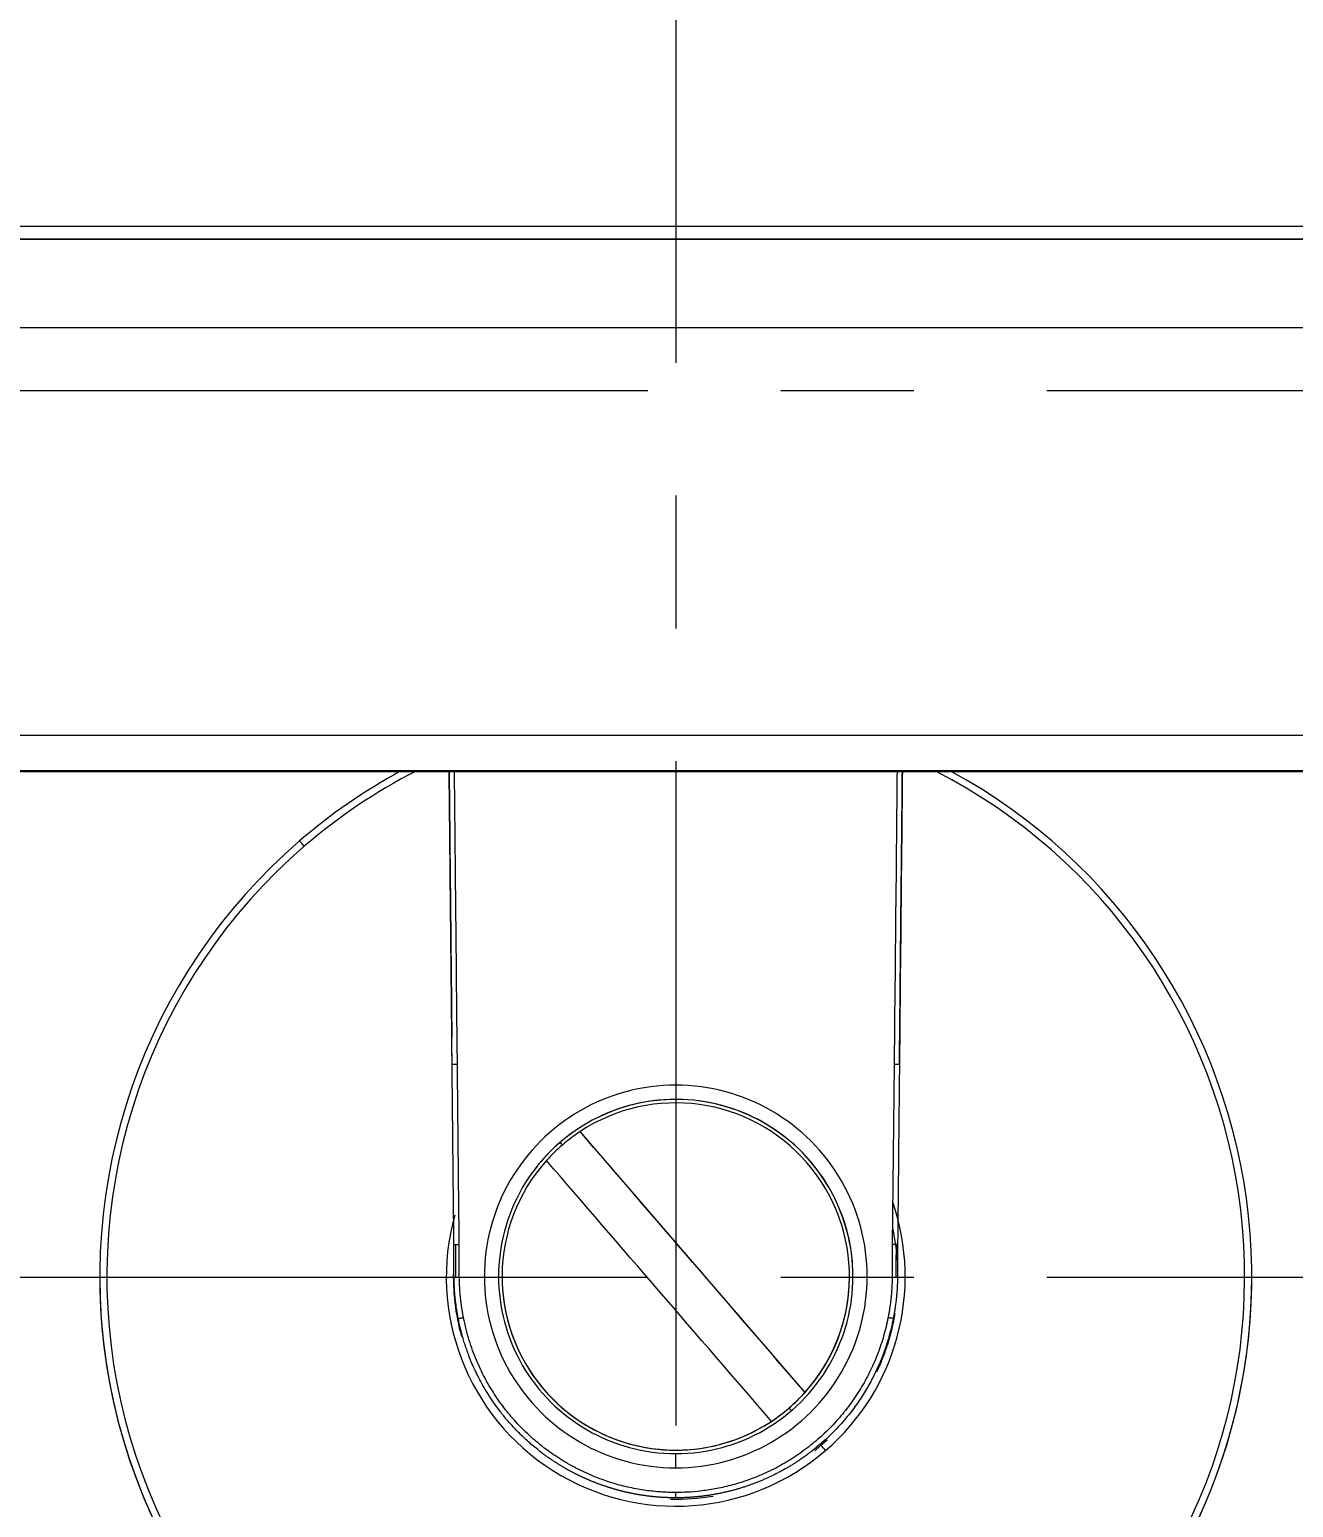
# Model space of a CAD drawing. Extents: x 6534 to 7663, y 0 to 827.
# Drawn here: x 6711 to 6782.3, y 160.2 to 243.6 of the extents above; entities that cross this region are included whole.
import ezdxf
from ezdxf import colors
from ezdxf.entities.mleader import LeaderData, LeaderLine
from ezdxf.math import Vec2, Vec3

# ---------------------------------------------------------------- set-up
doc = ezdxf.new("R2010")
doc.units = 0
doc.header["$LTSCALE"] = 30
doc.header["$MEASUREMENT"] = 0
doc.linetypes.add('CENTER', pattern=[2, 1.25, -0.25, 0.25, -0.25])
doc.layers.get('0').update_dxf_attribs({"linetype": 'CONTINUOUS'})
doc.layers.add('1', color=7, linetype='CONTINUOUS')
doc.layers.add('DEF_LAYER_ASSEM_MEMBER', color=7, linetype='CONTINUOUS')
doc.styles.get("Standard").update_dxf_attribs({"font": 'SYMBOL'})

msp = doc.modelspace()

# ---------------------------------------------------------------- linework, layer by layer
at = {"layer": '1', "color": 7, "linetype": 'Continuous', "lineweight": 13}
for p, q in [((6706.431, 232.524), (6949.431, 232.524)), ((6701.131, 231.794), (6954.731, 231.794)), ((6706.431, 231.823), (6949.431, 231.823)), ((6954.731, 226.791), (6701.131, 226.791)), ((6701.131, 203.791), (6954.731, 203.791)), ((6954.731, 201.789), (6701.131, 201.789)), ((6759.751, 185.21), (6759.649, 175.039)), ((6747.431, 184.038), (6747.431, 183.237)), ((6747.431, 183.235), (6747.431, 183.237)), ((6753.83, 165.815), (6753.83, 165.814)), ((6747.431, 162.438), (6747.431, 163.237))]:
    msp.add_line(p, q, dxfattribs=at)
at = {"layer": '1', "color": 7, "linetype": 'Continuous', "lineweight": 18}
for p, q in [((6701.131, 201.755), (6819.963, 201.755)), ((6742.031, 181.415), (6742.031, 181.416)), ((6754.725, 166.691), (6742.031, 181.415)), ((6714.931, 173.213), (6714.931, 173.207)), ((6737.631, 173.238), (6737.631, 173.236)), ((6757.231, 173.236), (6757.231, 173.238)), ((6779.931, 173.207), (6779.931, 173.213)), ((6754.725, 166.691), (6754.725, 166.692)), ((6752.831, 165.06), (6752.831, 165.059)), ((6747.431, 160.743), (6747.431, 161.043))]:
    msp.add_line(p, q, dxfattribs=at)
for centre, major_axis, ratio, start_param, end_param in [((6747.431, 173.213), (32.5, 0), 1, 2.06944, 2.282283), ((6747.431, 173.213), (32.5, 0), 1, 5.423876, 7.355317), ((6747.431, 173.213), (32.5, 0), 1, 2.282283, 5.423876), ((6735.112, 185.21), (-0.3, -0.003), 0.000742, 4.712382, 6.283178), ((6759.751, 185.21), (0.3, -0.003), 0.000742, 0.000007, 1.570804), ((6747.431, 173.238), (10.8, 0), 1, 1.570796, 4.712389), ((6747.431, 173.238), (-9.8, 0), 1, 2.410182, 5.295976), ((6747.431, 173.235), (-10, 0), 1, 3.163402, 5.176083), ((6747.431, 173.238), (10.8, 0), 1, 4.712389, 7.853982), ((6747.431, 173.237), (10, 0), 1, 1.570796, 4.712389), ((6747.431, 173.237), (10, 0), 1, 4.712389, 7.853982), ((6747.431, 173.235), (-10, 0), 1, 5.334438, 5.423876), ((6747.431, 173.237), (-9.8, 0), 1, 5.295976, 5.423876), ((6748.378, 174.037), (-16.31, 18.919), 0.000485, 4.313265, 5.112637), ((6747.431, 173.235), (-10, 0), 1, 5.423876, 5.628963), ((6747.431, 173.237), (-9.8, 0), 1, 5.423876, 5.551775), ((6747.431, 173.238), (9.8, 0), 1, 2.410182, 5.295976), ((6746.485, 172.404), (-16.31, 18.919), 0.000485, 4.313265, 5.112637), ((6747.431, 173.207), (32.5, 0), 1, 3.141607, 5.423876), ((6747.431, 173.236), (9.8, 0), 1, 3.141607, 5.423876), ((6747.431, 173.236), (-9.8, 0), 1, 2.282283, 3.141607), ((6747.431, 173.207), (-32.5, 0), 1, 2.282283, 3.141607), ((6747.431, 173.237), (-9.8, 0), 1, 2.282283, 2.410182), ((6747.431, 173.237), (-9.8, 0), 1, 2.154384, 2.282283)]:
    msp.add_ellipse(centre, major_axis=major_axis, ratio=ratio, start_param=start_param, end_param=end_param, dxfattribs=at)
at = {"layer": '1', "color": 7, "linetype": 'Continuous', "lineweight": 13}
for centre, major_axis, ratio, start_param, end_param in [((6747.431, 173.213), (32.099, 0), 1, 2.046025, 2.282283), ((6747.431, 173.213), (32.099, 0), 1, 5.423876, 7.378732), ((6726.537, 197.449), (-0.326, 0.379), 0.000485, 4.91278, 6.283747), ((6747.431, 173.213), (32.099, 0), 1, 2.282283, 5.423876), ((6741.783, 179.787), (0.881, -1.022), 0.000485, 2.592131, 3.142155), ((6747.431, 173.216), (12.947, 0), 1, 5.423876, 6.614785), ((6747.431, 173.216), (12.947, 0), 1, 2.868975, 5.423876), ((6747.431, 173.216), (12.55, 0), 1, 0.074774, 0.227092), ((6747.431, 173.216), (12.55, 0), 1, 3.101551, 3.412864), ((6747.431, 173.216), (12.55, 0), 1, 5.842542, 6.117431), ((6753.08, 166.684), (-0.881, 1.022), 0.000485, 3.142155, 3.693995), ((6747.431, 173.216), (12.55, 0), 1, 5.387747, 5.423876), ((6747.431, 173.216), (12.55, 0), 1, 5.423876, 5.461182), ((6755.626, 163.709), (-1.306, 1.515), 0.000485, 4.513122, 4.712951), ((6747.431, 173.216), (12.55, 0), 1, 4.688841, 4.88146)]:
    msp.add_ellipse(centre, major_axis=major_axis, ratio=ratio, start_param=start_param, end_param=end_param, dxfattribs=at)
for points, knots in [([(6734.812, 185.207), (6734.79, 187.325), (6734.75, 191.393), (6734.695, 196.897), (6734.661, 200.214), (6734.646, 201.755)], [0, 0, 0, 0, 0.338624, 0.677249, 1, 1, 1, 1]), ([(6735.112, 185.21), (6735.09, 187.329), (6735.05, 191.396), (6734.995, 196.899), (6734.961, 200.215), (6734.946, 201.755)], [0, 0, 0, 0, 0.3387, 0.677399, 1, 1, 1, 1]), ([(6759.917, 201.754), (6759.9, 200.032), (6759.848, 194.83), (6759.791, 189.127), (6759.751, 185.21)], [0, 0, 0, 0, 0.33483, 1, 1, 1, 1]), ([(6760.217, 201.755), (6760.2, 200.031), (6760.148, 194.828), (6760.09, 189.124), (6760.051, 185.207)], [0, 0, 0, 0, 0.334975, 1, 1, 1, 1]), ([(6735.214, 175.039), (6735.206, 175.887), (6735.197, 176.734), (6735.18, 178.429), (6735.171, 179.277), (6735.146, 181.82), (6735.129, 183.515), (6735.112, 185.21)], [0, 0, 0, 0, 0.25, 0.25, 0.5, 0.5, 1, 1, 1, 1]), ([(6735.454, 170.921), (6735.45, 170.942), (6735.442, 170.983), (6735.431, 171.044), (6735.42, 171.104), (6735.41, 171.162), (6735.4, 171.219), (6735.39, 171.274), (6735.381, 171.328), (6735.373, 171.381), (6735.365, 171.432), (6735.357, 171.482), (6735.35, 171.531), (6735.344, 171.578), (6735.337, 171.624), (6735.331, 171.668), (6735.325, 171.711), (6735.32, 171.753), (6735.315, 171.793), (6735.31, 171.832), (6735.306, 171.869), (6735.302, 171.905), (6735.298, 171.94), (6735.294, 171.973), (6735.288, 172.028), (6735.276, 172.14), (6735.258, 172.344), (6735.236, 172.653), (6735.224, 172.956), (6735.218, 173.212), (6735.215, 173.379), (6735.214, 173.535), (6735.213, 173.695), (6735.213, 173.873), (6735.214, 174.061), (6735.214, 174.248), (6735.215, 174.42), (6735.215, 174.576), (6735.216, 174.715), (6735.216, 174.838), (6735.215, 174.944), (6735.214, 175.009), (6735.214, 175.039)], [0, 0, 0, 0, 0.015349, 0.030348, 0.044998, 0.0593, 0.073256, 0.086864, 0.100127, 0.113042, 0.12561, 0.137831, 0.149706, 0.161234, 0.172416, 0.183252, 0.193741, 0.203885, 0.213683, 0.223135, 0.232241, 0.241001, 0.249416, 0.257485, 0.265208, 0.28975, 0.339375, 0.414103, 0.514005, 0.55975, 0.600173, 0.635261, 0.673025, 0.716001, 0.764193, 0.809832, 0.851496, 0.889181, 0.922885, 0.952594, 0.978299, 1, 1, 1, 1]), ([(6759.649, 175.039), (6759.648, 175.015), (6759.648, 174.966), (6759.647, 174.891), (6759.647, 174.813), (6759.647, 174.733), (6759.647, 174.65), (6759.647, 174.571), (6759.648, 174.46), (6759.648, 174.28), (6759.649, 174.061), (6759.65, 173.844), (6759.65, 173.672), (6759.649, 173.488), (6759.646, 173.267), (6759.639, 172.934), (6759.622, 172.563), (6759.595, 172.222), (6759.574, 172.022), (6759.562, 171.912), (6759.554, 171.84), (6759.544, 171.762), (6759.533, 171.678), (6759.521, 171.588), (6759.507, 171.491), (6759.491, 171.389), (6759.474, 171.281), (6759.454, 171.166), (6759.433, 171.046), (6759.417, 170.963), (6759.409, 170.921)], [0, 0, 0, 0, 0.017538, 0.035708, 0.054512, 0.073953, 0.09403, 0.114739, 0.131229, 0.174637, 0.244905, 0.290624, 0.332174, 0.369557, 0.424411, 0.492335, 0.611094, 0.693901, 0.740846, 0.756866, 0.774391, 0.793422, 0.813961, 0.836006, 0.859561, 0.884625, 0.9112, 0.939286, 0.968884, 1, 1, 1, 1]), ([(6747.431, 161.043), (6747.148, 161.043), (6746.582, 161.063), (6745.717, 161.153), (6744.817, 161.314), (6743.867, 161.56), (6742.888, 161.904), (6741.914, 162.344), (6740.976, 162.872), (6740.091, 163.478), (6739.264, 164.158), (6738.498, 164.91), (6737.801, 165.726), (6737.18, 166.599), (6736.634, 167.528), (6736.156, 168.534), (6735.743, 169.667), (6735.538, 170.483), (6735.454, 170.921)], [0, 0, 0, 0, 0.050495, 0.100865, 0.155053, 0.213397, 0.275673, 0.339812, 0.403759, 0.467284, 0.530858, 0.594575, 0.658298, 0.722084, 0.785343, 0.850175, 0.920476, 1, 1, 1, 1]), ([(6759.409, 170.921), (6759.342, 170.573), (6759.179, 169.893), (6758.849, 168.898), (6758.434, 167.935), (6757.931, 166.998), (6757.343, 166.101), (6756.676, 165.257), (6755.939, 164.476), (6755.136, 163.763), (6754.273, 163.122), (6753.356, 162.56), (6752.409, 162.088), (6751.461, 161.713), (6750.538, 161.433), (6749.661, 161.238), (6748.845, 161.117), (6748.109, 161.055), (6747.647, 161.043), (6747.431, 161.043)], [0, 0, 0, 0, 0.063309, 0.12444, 0.186739, 0.249993, 0.31386, 0.377816, 0.441569, 0.505155, 0.568951, 0.633135, 0.69656, 0.757389, 0.81476, 0.868347, 0.917521, 0.961623, 1, 1, 1, 1])]:
    msp.add_open_spline(points, degree=3, knots=knots, dxfattribs=at)
at = {"layer": '1', "color": 7, "linetype": 'Continuous', "lineweight": 18}
for points, knots in [([(6734.646, 201.755), (6734.651, 201.251), (6734.666, 199.729), (6734.69, 197.307), (6734.717, 194.617), (6734.741, 192.238), (6734.762, 190.16), (6734.78, 188.333), (6734.791, 187.241), (6734.796, 186.73)], [0, 0, 0, 0, 0.074422, 0.228685, 0.382948, 0.537211, 0.691474, 0.845737, 1, 1, 1, 1]), ([(6760.067, 186.73), (6760.074, 187.509), (6760.09, 189.085), (6760.113, 191.393), (6760.139, 193.972), (6760.167, 196.72), (6760.193, 199.336), (6760.21, 201.064), (6760.217, 201.754)], [0, 0, 0, 0, 0.177313, 0.354627, 0.53194, 0.709253, 0.886567, 1, 1, 1, 1]), ([(6734.914, 175.036), (6734.91, 175.437), (6734.902, 176.24), (6734.89, 177.443), (6734.878, 178.647), (6734.865, 179.915), (6734.852, 181.234), (6734.838, 182.591), (6734.825, 183.911), (6734.816, 184.779), (6734.812, 185.207)], [0, 0, 0, 0, 0.118368, 0.236738, 0.355107, 0.473476, 0.610592, 0.744052, 0.873855, 1, 1, 1, 1]), ([(6760.051, 185.207), (6760.048, 184.873), (6760.041, 184.161), (6760.029, 183.027), (6760.016, 181.761), (6760.001, 180.276), (6759.985, 178.616), (6759.967, 176.826), (6759.955, 175.632), (6759.949, 175.036)], [0, 0, 0, 0, 0.0985, 0.209989, 0.334469, 0.471938, 0.647958, 0.82398, 1, 1, 1, 1]), ([(6735.159, 170.864), (6735.155, 170.885), (6735.148, 170.924), (6735.137, 170.981), (6735.127, 171.036), (6735.118, 171.088), (6735.109, 171.137), (6735.102, 171.183), (6735.094, 171.226), (6735.088, 171.266), (6735.082, 171.303), (6735.076, 171.337), (6735.071, 171.369), (6735.062, 171.428), (6735.049, 171.516), (6735.033, 171.633), (6735.018, 171.748), (6735.005, 171.861), (6734.986, 172.025), (6734.966, 172.239), (6734.946, 172.498), (6734.932, 172.757), (6734.924, 172.959), (6734.92, 173.107), (6734.918, 173.193), (6734.917, 173.271), (6734.916, 173.342), (6734.915, 173.405), (6734.915, 173.467), (6734.914, 173.553), (6734.913, 173.662), (6734.913, 173.796), (6734.913, 173.93), (6734.914, 174.07), (6734.914, 174.223), (6734.915, 174.398), (6734.916, 174.565), (6734.916, 174.712), (6734.916, 174.827), (6734.915, 174.934), (6734.915, 175.003), (6734.914, 175.036)], [0, 0, 0, 0, 0.014691, 0.028676, 0.041953, 0.054521, 0.066378, 0.077522, 0.087953, 0.097668, 0.106669, 0.114953, 0.12252, 0.129371, 0.158014, 0.186182, 0.213871, 0.241077, 0.2678, 0.332407, 0.395135, 0.453341, 0.518892, 0.539329, 0.559764, 0.580198, 0.595432, 0.610521, 0.625467, 0.640267, 0.67186, 0.703724, 0.73586, 0.768268, 0.803764, 0.845647, 0.893917, 0.923245, 0.950701, 0.976286, 1, 1, 1, 1]), ([(6735.002, 175.036), (6735.003, 174.961), (6735.003, 174.847), (6735.004, 174.734), (6735.004, 174.659), (6735.004, 174.622), (6735.005, 174.509), (6735.005, 174.434), (6735.005, 174.321), (6735.005, 174.284), (6735.006, 174.209), (6735.006, 174.172), (6735.007, 174.059), (6735.007, 173.985), (6735.008, 173.835), (6735.009, 173.761), (6735.01, 173.649), (6735.01, 173.612), (6735.01, 173.537), (6735.011, 173.425), (6735.011, 173.314), (6735.012, 173.239)], [0, 0, 0, 0, 0.125, 0.1875, 0.1875, 0.25, 0.25, 0.375, 0.375, 0.4375, 0.4375, 0.5, 0.5, 0.625, 0.625, 0.75, 0.75, 0.8125, 0.8125, 0.875, 1, 1, 1, 1]), ([(6759.949, 175.036), (6759.948, 175.016), (6759.948, 174.975), (6759.947, 174.913), (6759.947, 174.849), (6759.947, 174.781), (6759.947, 174.712), (6759.947, 174.639), (6759.947, 174.538), (6759.948, 174.413), (6759.948, 174.271), (6759.949, 174.144), (6759.949, 173.979), (6759.95, 173.769), (6759.949, 173.557), (6759.948, 173.386), (6759.946, 173.272), (6759.944, 173.168), (6759.942, 173.081), (6759.94, 172.995), (6759.937, 172.908), (6759.933, 172.821), (6759.929, 172.734), (6759.925, 172.647), (6759.92, 172.56), (6759.914, 172.473), (6759.908, 172.386), (6759.901, 172.298), (6759.894, 172.211), (6759.886, 172.123), (6759.877, 172.035), (6759.862, 171.887), (6759.836, 171.676), (6759.808, 171.475), (6759.787, 171.338), (6759.775, 171.266), (6759.761, 171.182), (6759.745, 171.087), (6759.725, 170.979), (6759.711, 170.904), (6759.704, 170.864)], [0, 0, 0, 0, 0.014225, 0.029054, 0.044489, 0.06053, 0.077177, 0.09443, 0.112289, 0.149863, 0.183796, 0.214087, 0.240736, 0.302617, 0.364532, 0.392337, 0.425516, 0.446168, 0.466822, 0.487478, 0.508185, 0.528928, 0.549708, 0.570525, 0.591377, 0.612265, 0.633189, 0.654148, 0.675141, 0.696169, 0.71723, 0.738325, 0.802574, 0.869545, 0.884125, 0.901579, 0.921902, 0.945087, 0.971125, 1, 1, 1, 1]), ([(6747.431, 160.743), (6747.412, 160.743), (6747.373, 160.743), (6747.314, 160.743), (6747.255, 160.744), (6747.196, 160.745), (6747.137, 160.746), (6747.078, 160.748), (6747.019, 160.749), (6746.96, 160.752), (6746.901, 160.754), (6746.842, 160.757), (6746.783, 160.759), (6746.724, 160.763), (6746.665, 160.766), (6746.606, 160.77), (6746.547, 160.774), (6746.488, 160.778), (6746.429, 160.783), (6746.37, 160.788), (6746.31, 160.793), (6746.251, 160.798), (6746.192, 160.804), (6746.133, 160.81), (6746.074, 160.817), (6746.014, 160.823), (6745.955, 160.83), (6745.896, 160.837), (6745.837, 160.845), (6745.778, 160.853), (6745.718, 160.861), (6745.659, 160.869), (6745.6, 160.878), (6745.541, 160.886), (6745.481, 160.896), (6745.422, 160.905), (6745.363, 160.915), (6745.304, 160.925), (6745.245, 160.935), (6745.186, 160.946), (6745.126, 160.957), (6745.067, 160.968), (6745.008, 160.98), (6744.949, 160.992), (6744.89, 161.004), (6744.831, 161.016), (6744.772, 161.029), (6744.713, 161.042), (6744.654, 161.055), (6744.595, 161.068), (6744.537, 161.082), (6744.478, 161.096), (6744.419, 161.111), (6744.36, 161.126), (6744.301, 161.141), (6744.243, 161.156), (6744.184, 161.172), (6744.126, 161.188), (6744.067, 161.204), (6744.009, 161.22), (6743.95, 161.237), (6743.892, 161.254), (6743.834, 161.271), (6743.775, 161.289), (6743.717, 161.307), (6743.659, 161.325), (6743.601, 161.344), (6743.543, 161.363), (6743.485, 161.382), (6743.427, 161.401), (6743.369, 161.421), (6743.311, 161.441), (6743.254, 161.461), (6743.196, 161.482), (6743.138, 161.503), (6743.081, 161.524), (6743.023, 161.545), (6742.966, 161.567), (6742.909, 161.589), (6742.852, 161.612), (6742.794, 161.634), (6742.737, 161.657), (6742.68, 161.68), (6742.624, 161.704), (6742.567, 161.728), (6742.51, 161.752), (6742.454, 161.776), (6742.397, 161.801), (6742.341, 161.826), (6742.284, 161.851), (6742.228, 161.877), (6742.172, 161.903), (6742.116, 161.929), (6742.06, 161.955), (6742.004, 161.982), (6741.948, 162.009), (6741.893, 162.037), (6741.837, 162.064), (6741.782, 162.092), (6741.726, 162.12), (6741.671, 162.149), (6741.616, 162.178), (6741.561, 162.207), (6741.506, 162.236), (6741.451, 162.266), (6741.397, 162.296), (6741.342, 162.326), (6741.288, 162.356), (6741.233, 162.387), (6741.179, 162.418), (6741.125, 162.45), (6741.071, 162.481), (6741.018, 162.513), (6740.964, 162.546), (6740.91, 162.578), (6740.857, 162.611), (6740.804, 162.644), (6740.751, 162.677), (6740.698, 162.711), (6740.645, 162.745), (6740.592, 162.779), (6740.54, 162.814), (6740.487, 162.849), (6740.435, 162.884), (6740.383, 162.919), (6740.331, 162.955), (6740.279, 162.991), (6740.227, 163.027), (6740.176, 163.063), (6740.125, 163.1), (6740.073, 163.137), (6740.022, 163.175), (6739.971, 163.212), (6739.736, 163.388), (6739.335, 163.709), (6738.798, 164.193), (6738.312, 164.684), (6737.874, 165.176), (6737.483, 165.665), (6737.134, 166.147), (6736.826, 166.617), (6736.556, 167.072), (6736.319, 167.51), (6736.114, 167.928), (6735.936, 168.323), (6735.785, 168.695), (6735.656, 169.041), (6735.547, 169.36), (6735.456, 169.652), (6735.381, 169.914), (6735.319, 170.147), (6735.269, 170.35), (6735.23, 170.523), (6735.199, 170.664), (6735.177, 170.775), (6735.164, 170.838), (6735.159, 170.864)], [0, 0, 0, 0, 0.003409, 0.00682, 0.010233, 0.013648, 0.017064, 0.020482, 0.023902, 0.027323, 0.030747, 0.034173, 0.037601, 0.041031, 0.044463, 0.047897, 0.051333, 0.054771, 0.058212, 0.061655, 0.065099, 0.068547, 0.071996, 0.075447, 0.078901, 0.082357, 0.085815, 0.089275, 0.092737, 0.096202, 0.099669, 0.103137, 0.106608, 0.110081, 0.113557, 0.117034, 0.120513, 0.123994, 0.127478, 0.130963, 0.13445, 0.13794, 0.141431, 0.144924, 0.14842, 0.151917, 0.155416, 0.158917, 0.16242, 0.165925, 0.169431, 0.17294, 0.17645, 0.179963, 0.183477, 0.186993, 0.190511, 0.194031, 0.197553, 0.201076, 0.204602, 0.208129, 0.211659, 0.21519, 0.218723, 0.222258, 0.225794, 0.229333, 0.232874, 0.236416, 0.23996, 0.243507, 0.247055, 0.250605, 0.254157, 0.257711, 0.261267, 0.264825, 0.268385, 0.271947, 0.27551, 0.279076, 0.282644, 0.286213, 0.289785, 0.293359, 0.296934, 0.300512, 0.304091, 0.307673, 0.311257, 0.314842, 0.31843, 0.32202, 0.325611, 0.329205, 0.332801, 0.336398, 0.339998, 0.3436, 0.347204, 0.35081, 0.354417, 0.358027, 0.361639, 0.365253, 0.368869, 0.372487, 0.376108, 0.37973, 0.383354, 0.38698, 0.390608, 0.394239, 0.397871, 0.401505, 0.405142, 0.40878, 0.412421, 0.416064, 0.419708, 0.423355, 0.427003, 0.430654, 0.434307, 0.437962, 0.441619, 0.445277, 0.448938, 0.452601, 0.456266, 0.459933, 0.463602, 0.467273, 0.511037, 0.552942, 0.592986, 0.631168, 0.667485, 0.701938, 0.734525, 0.765247, 0.794105, 0.8211, 0.846234, 0.869507, 0.890922, 0.910478, 0.928177, 0.944017, 0.957999, 0.970121, 0.980382, 0.988783, 0.995322, 1, 1, 1, 1]), ([(6759.704, 170.864), (6759.7, 170.847), (6759.692, 170.805), (6759.678, 170.732), (6759.658, 170.64), (6759.634, 170.527), (6759.604, 170.395), (6759.567, 170.243), (6759.524, 170.072), (6759.473, 169.881), (6759.412, 169.672), (6759.342, 169.444), (6759.261, 169.198), (6759.168, 168.935), (6759.062, 168.655), (6758.94, 168.358), (6758.803, 168.046), (6758.648, 167.72), (6758.475, 167.38), (6758.28, 167.027), (6758.064, 166.664), (6757.824, 166.29), (6757.559, 165.909), (6757.267, 165.522), (6756.947, 165.131), (6756.598, 164.737), (6756.218, 164.345), (6755.805, 163.955), (6755.36, 163.572), (6755.017, 163.304), (6754.794, 163.141), (6754.705, 163.076), (6754.615, 163.013), (6754.525, 162.95), (6754.435, 162.888), (6754.344, 162.827), (6754.252, 162.767), (6754.16, 162.708), (6754.068, 162.649), (6753.975, 162.592), (6753.882, 162.535), (6753.788, 162.479), (6753.694, 162.424), (6753.6, 162.37), (6753.505, 162.317), (6753.41, 162.265), (6753.314, 162.213), (6753.218, 162.163), (6753.122, 162.113), (6753.026, 162.064), (6752.929, 162.016), (6752.832, 161.969), (6752.734, 161.923), (6752.636, 161.877), (6752.538, 161.833), (6752.44, 161.789), (6752.341, 161.747), (6752.242, 161.705), (6752.143, 161.664), (6752.043, 161.624), (6751.944, 161.585), (6751.844, 161.547), (6751.744, 161.51), (6751.643, 161.473), (6751.543, 161.438), (6751.442, 161.403), (6751.341, 161.369), (6751.239, 161.336), (6751.138, 161.304), (6751.036, 161.273), (6750.935, 161.243), (6750.833, 161.214), (6750.731, 161.186), (6750.628, 161.158), (6750.526, 161.131), (6750.423, 161.106), (6750.321, 161.081), (6750.218, 161.057), (6750.115, 161.034), (6750.012, 161.012), (6749.909, 160.99), (6749.806, 160.97), (6749.703, 160.951), (6749.6, 160.932), (6749.496, 160.914), (6749.393, 160.897), (6749.29, 160.881), (6749.186, 160.866), (6749.083, 160.852), (6748.979, 160.839), (6748.876, 160.826), (6748.772, 160.815), (6748.669, 160.804), (6748.566, 160.794), (6748.462, 160.785), (6748.359, 160.777), (6748.256, 160.77), (6748.152, 160.763), (6748.049, 160.758), (6747.946, 160.753), (6747.843, 160.749), (6747.74, 160.746), (6747.637, 160.744), (6747.534, 160.743), (6747.466, 160.743), (6747.431, 160.743)], [0, 0, 0, 0, 0.003107, 0.007404, 0.012893, 0.019572, 0.027443, 0.036503, 0.046754, 0.058194, 0.070824, 0.084642, 0.09965, 0.115846, 0.133231, 0.151805, 0.17157, 0.192526, 0.214673, 0.238012, 0.262544, 0.28827, 0.315189, 0.343301, 0.372607, 0.403106, 0.434796, 0.467678, 0.50175, 0.537011, 0.543397, 0.549778, 0.556153, 0.562522, 0.568885, 0.575243, 0.581594, 0.58794, 0.594279, 0.600613, 0.606941, 0.613263, 0.619579, 0.625889, 0.632193, 0.638492, 0.644784, 0.651071, 0.657352, 0.663627, 0.669896, 0.676159, 0.682416, 0.688668, 0.694914, 0.701154, 0.707388, 0.713617, 0.719839, 0.726057, 0.732268, 0.738474, 0.744674, 0.750869, 0.757058, 0.763242, 0.76942, 0.775593, 0.78176, 0.787922, 0.794078, 0.800229, 0.806375, 0.812515, 0.81865, 0.82478, 0.830904, 0.837023, 0.843136, 0.849244, 0.855346, 0.861442, 0.867533, 0.873618, 0.879698, 0.885771, 0.891839, 0.8979, 0.903955, 0.910004, 0.916047, 0.922083, 0.928113, 0.934137, 0.940154, 0.946165, 0.95217, 0.958169, 0.964161, 0.970148, 0.976129, 0.982104, 0.988074, 0.99404, 1, 1, 1, 1])]:
    msp.add_open_spline(points, degree=3, knots=knots, dxfattribs=at)
for points in [[(6734.812, 185.207), (6734.811, 185.216), (6734.806, 185.724), (6734.796, 186.73)], [(6760.051, 185.207), (6760.051, 185.216), (6760.057, 185.724), (6760.067, 186.73)], [(6759.861, 175.036), (6759.858, 174.437), (6759.854, 173.838), (6759.851, 173.239)]]:
    msp.add_open_spline(points, degree=3, dxfattribs=at)
for points, weights in [([(6734.914, 175.036), (6734.914, 175.036), (6734.942, 175.036), (6735, 175.037)], [1.172274987, 1.05865693148, 1.00123854298, 1.0000198215]), ([(6759.949, 175.035), (6759.949, 175.035), (6759.92, 175.036), (6759.862, 175.037)], [1.17208685651, 1.05822815013, 1.00086913211, 1.00000980245])]:
    msp.add_rational_spline(points, weights, degree=3, dxfattribs=at)
at = {"layer": '1', "color": 7, "linetype": 'Continuous', "lineweight": 13}
for points, weights in [([(6735, 175.037), (6735.059, 175.037), (6735.135, 175.038), (6735.214, 175.039)], [1.0000198215, 0.998775693326, 1.05609884411, 1.17198927384]), ([(6759.862, 175.037), (6759.804, 175.037), (6759.728, 175.038), (6759.649, 175.039)], [1.00000980246, 0.999137175091, 1.05652636024, 1.1721773579]), ([(6735.159, 170.865), (6735.159, 170.865), (6735.281, 170.888), (6735.454, 170.921)], [1.17211269188, 0.942800519389, 0.942629230749, 1.17159882596]), ([(6759.704, 170.864), (6759.704, 170.864), (6759.582, 170.888), (6759.409, 170.921)], [1.16804932757, 0.941456093061, 0.944012067303, 1.1757172503])]:
    msp.add_rational_spline(points, weights, degree=3, dxfattribs=at)
at = {"layer": 'DEF_LAYER_ASSEM_MEMBER', "color": 1, "linetype": 'CENTER', "lineweight": 5}
for p, q in [((6747.431, 262.322), (6747.431, 134.138)), ((6708.363, 223.253), (6786.5, 223.253)), ((6708.363, 173.207), (6786.5, 173.207))]:
    msp.add_line(p, q, dxfattribs=at)

# ---------------------------------------------------------------- leaders
at = {"ltscale": 0.5}
ml = msp.add_multileader_mtext('Standard', dxfattribs=at)
ml.set_content('G1/2-14TH', color=256)
ml.set_leader_properties(color=5)
ml.build(insert=Vec2(0, 0))
ml.multileader.update_dxf_attribs({"text_left_attachment_type": 6, "text_right_attachment_type": 6, "dogleg_length": 0.36, "arrow_head_size": 5})
ctx = ml.context
ctx.base_point, ctx.char_height, ctx.arrow_head_size, ctx.landing_gap_size, ctx.plane_origin = Vec3(6711.856, 118.931), 10, 5, 0.09, Vec3(6759.249, 77.128)
ctx.left_attachment, ctx.right_attachment, ctx.text_align_type = 6, 6, 2
notes = []
notes.append((ctx, [(1, (1, 1, 0), (6784.789, 118.931), (-1, 0), 0.45, [(0, [(6818.24, 195.133)], 0, [])])]))
ctx.mtext.insert, ctx.mtext.alignment, ctx.mtext.flow_direction = Vec3(6784.249, 130.931), 3, 5
for ctx, leaders in notes:
    for number, flags, end, landing, length, lines in leaders:
        leader = LeaderData()
        leader.index, (leader.has_last_leader_line, leader.has_dogleg_vector, leader.attachment_direction) = number, flags
        leader.last_leader_point, leader.dogleg_vector, leader.dogleg_length = Vec3(end), Vec3(landing), length
        for number, points, colour, breaks in lines:
            line = LeaderLine()
            line.index, line.vertices, line.color, line.breaks = number, Vec3.list(points), colors.encode_raw_color(colour), breaks
            leader.lines.append(line)
        ctx.leaders.append(leader)

doc.saveas('drawing.dxf')
